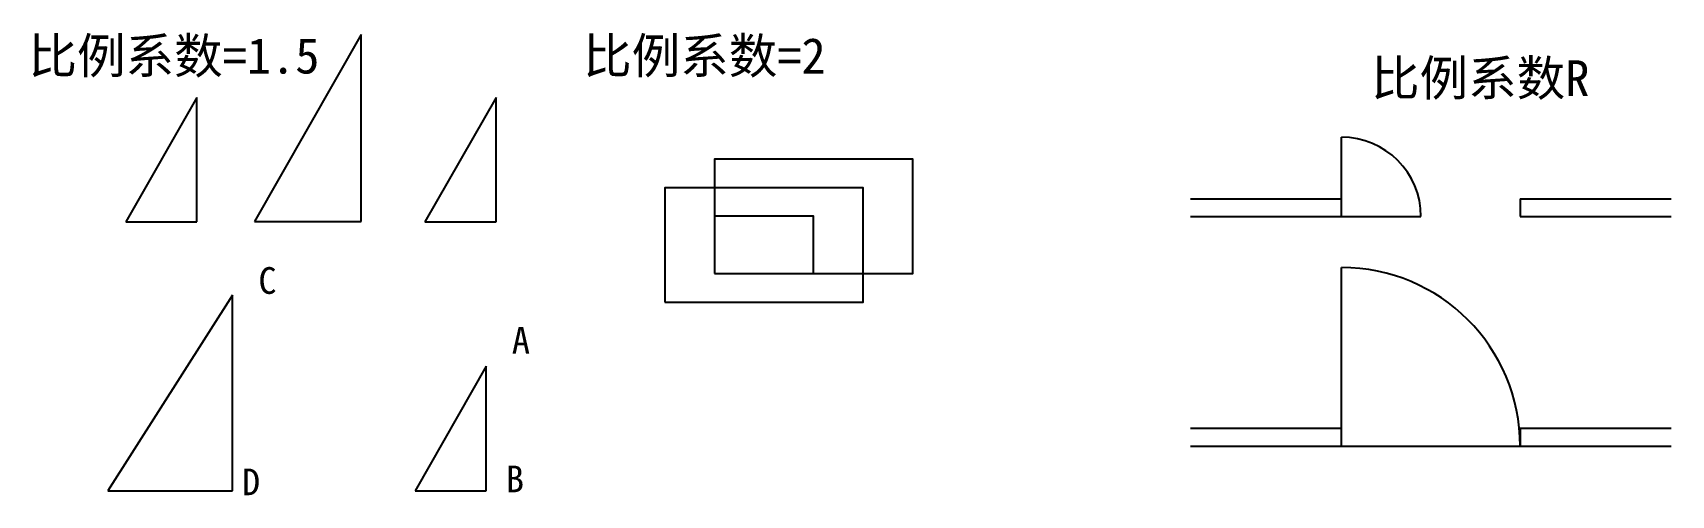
# Model space of a CAD drawing. Header units: millimetres. Extents: x 64 to 985, y 13 to 273.
import ezdxf

# ---------------------------------------------------------------- set-up
doc = ezdxf.new("R2010")
doc.units = ezdxf.units.MM
doc.styles.add('样式 1', font='SimSun.ttf')

msp = doc.modelspace()

# ---------------------------------------------------------------- linework, layer by layer
for p, q in [((248.81, 271.71), (188.81, 166.71)), ((248.81, 166.71), (248.81, 271.71)), ((156.44, 236.42), (116.44, 166.42)), ((156.44, 166.42), (156.44, 236.42)), ((799.76, 169.37), (799.76, 214.03)), ((714.86, 179.38), (799.76, 179.38)), ((900.19, 179.38), (985.09, 179.38)), ((900.19, 179.38), (900.19, 169.37)), ((116.44, 166.42), (156.44, 166.42)), ((188.81, 166.71), (248.81, 166.71)), ((714.86, 169.37), (799.76, 169.37)), ((799.76, 169.37), (844.42, 169.37)), ((900.19, 169.37), (985.09, 169.37)), ((799.76, 40.35), (799.76, 140.78)), ((176.44, 125.22), (106.44, 15.22)), ((176.44, 15.22), (176.44, 125.22)), ((714.86, 50.36), (799.76, 50.36)), ((900.19, 50.36), (900.19, 40.35)), ((900.19, 50.36), (985.09, 50.36)), ((714.86, 40.35), (799.76, 40.35)), ((799.76, 40.35), (900.19, 40.35)), ((900.19, 40.35), (985.09, 40.35)), ((106.44, 15.22), (176.44, 15.22))]:
    msp.add_line(p, q)
at = {"color": 1}
for p, q in [((324.55, 236.42), (284.55, 166.42)), ((324.55, 166.42), (324.55, 236.42)), ((284.55, 166.42), (324.55, 166.42)), ((319.1, 85.22), (279.1, 15.22)), ((319.1, 15.22), (319.1, 85.22)), ((279.1, 15.22), (319.1, 15.22))]:
    msp.add_line(p, q, dxfattribs=at)
msp.add_lwpolyline([(447.28, 137.36), (558.77, 137.36), (558.77, 201.73), (447.28, 201.73)], close=True, dxfattribs=at)
at = {"color": 5}
msp.add_lwpolyline([(419.41, 121.27), (530.9, 121.27), (530.9, 185.64), (419.41, 185.64)], close=True, dxfattribs=at)
msp.add_lwpolyline([(447.28, 137.36), (503.02, 137.36), (503.02, 169.55), (447.28, 169.55)], close=True)
for centre, radius in [((799.76, 169.37), 44.66), ((799.76, 40.35), 100.43)]:
    msp.add_arc(centre, radius, 0, 90)

# ---------------------------------------------------------------- texts
at = {"color": 1, "style": '样式 1'}
for s, p in [('比例系数=1.5', (61.79, 249.8)), ('比例系数=2', (373.53, 249.8)), ('比例系数R', (816.39, 237.27))]:
    msp.add_text(s, height=20, dxfattribs=at).set_placement(p)
for s, p in [('C', (191.01, 125.95)), ('D', (181.78, 12.72))]:
    msp.add_text(s, height=15).set_placement(p)
at = {"color": 1}
for s, p in [('A', (333.45, 92.4)), ('B', (330.09, 14.39))]:
    msp.add_text(s, height=15, dxfattribs=at).set_placement(p)

doc.saveas('drawing.dxf')
